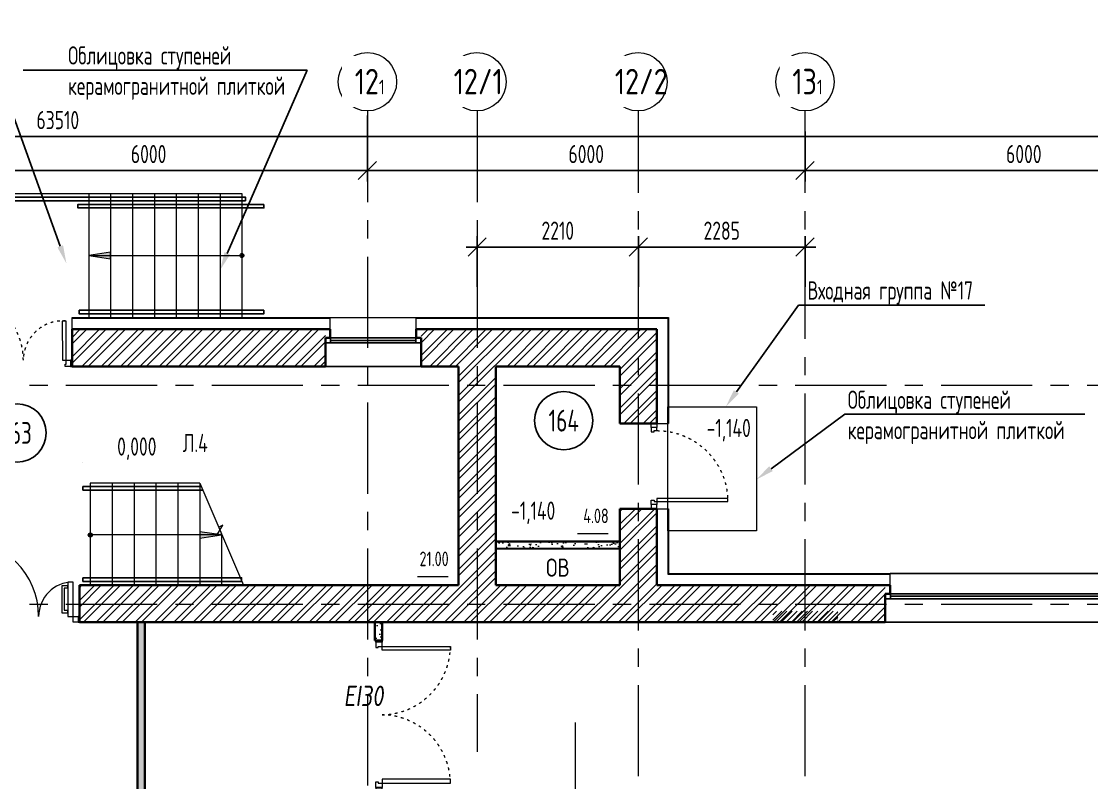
# Model space of a CAD drawing. Header units: millimetres. Extents: x -360149 to 682031, y -35655 to 209517.
# Drawn here: x -186978 to -172305, y 125152 to 135591 of the extents above; entities that cross this region are included whole.
import ezdxf
from ezdxf import colors
from ezdxf.entities.mleader import LeaderData, LeaderLine
from ezdxf.enums import TextEntityAlignment as Align
from ezdxf.math import Vec2, Vec3

# ---------------------------------------------------------------- set-up
doc = ezdxf.new("R2010")
doc.units = ezdxf.units.MM
doc.header["$MEASUREMENT"] = 0
doc.header["$PDMODE"] = 3
doc.header["$PDSIZE"] = -4
doc.linetypes.add('ACAD_ISO03W100', pattern=[30, 12, -18])
doc.linetypes.add('CENTER', pattern=[2, 1.25, -0.25, 0.25, -0.25])
doc.layers.get('0').update_dxf_attribs({"color": 250, "lineweight": 9})
doc.layers.get('Defpoints').update_dxf_attribs({"color": 6})
for name, color, linetype, lineweight in [('АР_Выноски АПР', 7, 'Continuous', 5), ('АР_Двери', 175, 'Continuous', 18), ('АР_Лестницы', 250, 'Continuous', 15), ('АР_Лестницы ограждение', 94, 'Continuous', 25), ('АР_Маркер экспликации', 239, 'Continuous', 13), ('АР_Навесной фасад', 147, 'Continuous', 5), ('АР_Номер помещения', 1, 'Continuous', 25), ('АР_Оси', 195, 'Continuous', 9), ('АР_Оси размеры', 164, 'Continuous', 9), ('АР_Отметки', 250, 'Continuous', 15), ('АР_Перегородки газоблок', 165, 'Continuous', 30), ('АР_Перегородки газоблок_Штрих', 165, 'Continuous', 5), ('АР_Помещения_площадь', 19, 'Continuous', 9), ('АР_Сущ Несущая стена', 216, 'Continuous', 30), ('АР_Штриховка кирпич', 250, 'Continuous', 9)]:
    doc.layers.add(name, color=color, linetype=linetype, lineweight=lineweight)
doc.layers.add('АР_новое окно', color=155, linetype='Continuous')
doc.layers.add('АР_Отверстия', color=251, linetype='Continuous')
doc.layers.add('АР_ПБ_Двери', color=7, linetype='Continuous', lineweight=15, true_color=0xdb0000)
doc.layers.add('ТХ_Задание КР', color=7, linetype='Continuous', true_color=0x9a5430)
doc.styles.add('ICOCPEUR', font='isocpeur.ttf')
doc.styles.add('ISOCPEUR', font='isocpeur.ttf', dxfattribs={"width": 0.7})
doc.styles.get("Standard").update_dxf_attribs({"font": 'isocpeur.ttf', "width": 0.7})
doc.styles.add('Архитект', font='isocpeur.ttf', dxfattribs={"width": 0.8, "oblique": 8})
doc.styles.add('ГОСТ 2.304', font='isocpeur.ttf', dxfattribs={"width": 0.7})
doc.dimstyles.new('СПДС', dxfattribs={"dimscale": 100, "dimtxt": 2.5, "dimasz": 2.5, "dimexe": 1.5, "dimexo": 0, "dimgap": 1, "dimtad": 1, "dimdec": 0, "dimrnd": 1, "dimtxsty": 'ГОСТ 2.304', "dimblk": 'OBLIQUE', "dimcen": 2.5, "dimdle": 1.5, "dimadec": 0, "dimazin": 2, "dimtfac": 0.75, "dimtdec": 0, "dimtmove": 1, "dimatfit": 3, "dimfxl": 1, "dimtolj": 1, "dimarcsym": 1})
pattern_1 = [(50, (0, 0), (215.17805, -18.82564), [22.5, -247.5]), (355, (0, 0), (-41.6254, 225.65764), [18, -198]), (100.45144, (17.93, -1.57), (173.55265, 206.832), [19.12206, -210.34263]), (46.1842, (0, 60), (320.1724, -49.65578), [33.75, -371.25]), (96.63564, (26.68, 55.86), (280.3986, 292.2356), [28.6831, -315.51413]), (351.18416, (0, 60), (280.3986, 292.2356), [27, -297]), (21, (30, 45), (179.07212, -120.78567), [22.5, -247.5]), (326, (30, 45), (72.9946, 217.54501), [18, -198]), (71.45144, (44.92, 34.93), (252.06671, 96.75935), [19.12206, -210.34263]), (37.5, (0, 0), (3.647957, 99.868156), [0, -195.6, 0, -201, 0, -198.75]), (7.5, (0, 0), (78.92086, 118.323514), [0, -114.6, 0, -191.1, 0, -75.75]), (327.5, (-66.9, 0), (160.14673, -6.766462), [0, -75, 0, -234, 0, -310.5]), (317.5, (-96.9, 0), (174.95585, 30.031495), [0, -97.5, 0, -155.4, 0, -220.5])]

# ---------------------------------------------------------------- blocks, each defined once
blk = doc.blocks.new('_Oblique')
at = {"color": 0, "linetype": 'ByBlock', "lineweight": -2}
blk.add_line((-0.5, -0.5), (0.5, 0.5), dxfattribs=at)
blk = doc.blocks.new('*D703')
at = {"layer": 'Defpoints', "color": 0, "ltscale": 100, "transparency": 16777216}
for p in [(-182234, 134039), (-188234, 133919), (-182234, 133547)]:
    blk.add_point(p, dxfattribs=at)
at = {"layer": 'АР_Оси размеры', "color": 0, "lineweight": -2, "ltscale": 100, "transparency": 16777216}
for p, q in [((-182234, 134039), (-182234, 133397)), ((-188234, 133919), (-188234, 133397)), ((-188384, 133547), (-182084, 133547))]:
    blk.add_line(p, q, dxfattribs=at)
at = {"layer": 'АР_Оси размеры', "color": 0, "lineweight": -2, "ltscale": 100, "transparency": 16777216, "xscale": 250, "yscale": 250, "zscale": 250, "rotation": 180}
blk.add_blockref('_Oblique', (-188234, 133547), dxfattribs=at)
at = {"layer": 'АР_Оси размеры', "color": 0, "lineweight": -2, "ltscale": 100, "transparency": 16777216, "xscale": 250, "yscale": 250, "zscale": 250}
blk.add_blockref('_Oblique', (-182234, 133547), dxfattribs=at)
at = {"layer": 'АР_Оси размеры', "color": 0, "ltscale": 100, "transparency": 16777216, "insert": (-185234, 133772), "char_height": 250, "attachment_point": 5, "style": 'ГОСТ 2.304'}
blk.add_mtext('\\A1;6000', dxfattribs=at)
blk = doc.blocks.new('*D704')
at = {"layer": 'Defpoints', "color": 0, "ltscale": 100, "transparency": 16777216}
for p in [(-182234, 134303), (-176234, 134082), (-176234, 133547)]:
    blk.add_point(p, dxfattribs=at)
at = {"layer": 'АР_Оси размеры', "color": 0, "lineweight": -2, "ltscale": 100, "transparency": 16777216}
for p, q in [((-182234, 134303), (-182234, 133397)), ((-176234, 134082), (-176234, 133397)), ((-182384, 133547), (-176084, 133547))]:
    blk.add_line(p, q, dxfattribs=at)
at = {"layer": 'АР_Оси размеры', "color": 0, "lineweight": -2, "ltscale": 100, "transparency": 16777216, "xscale": 250, "yscale": 250, "zscale": 250, "rotation": 180}
blk.add_blockref('_Oblique', (-182234, 133547), dxfattribs=at)
at = {"layer": 'АР_Оси размеры', "color": 0, "lineweight": -2, "ltscale": 100, "transparency": 16777216, "xscale": 250, "yscale": 250, "zscale": 250}
blk.add_blockref('_Oblique', (-176234, 133547), dxfattribs=at)
at = {"layer": 'АР_Оси размеры', "color": 0, "ltscale": 100, "transparency": 16777216, "insert": (-179234, 133772), "char_height": 250, "attachment_point": 5, "style": 'ГОСТ 2.304'}
blk.add_mtext('\\A1;6000', dxfattribs=at)
blk = doc.blocks.new('*D705')
at = {"layer": 'Defpoints', "color": 0, "ltscale": 100, "transparency": 16777216}
for p in [(-170234, 134119), (-176234, 134082), (-170234, 133547)]:
    blk.add_point(p, dxfattribs=at)
at = {"layer": 'АР_Оси размеры', "color": 0, "lineweight": -2, "ltscale": 100, "transparency": 16777216}
for p, q in [((-170234, 134119), (-170234, 133397)), ((-176234, 134082), (-176234, 133397)), ((-176384, 133547), (-170084, 133547))]:
    blk.add_line(p, q, dxfattribs=at)
at = {"layer": 'АР_Оси размеры', "color": 0, "lineweight": -2, "ltscale": 100, "transparency": 16777216, "xscale": 250, "yscale": 250, "zscale": 250, "rotation": 180}
blk.add_blockref('_Oblique', (-176234, 133547), dxfattribs=at)
at = {"layer": 'АР_Оси размеры', "color": 0, "lineweight": -2, "ltscale": 100, "transparency": 16777216, "xscale": 250, "yscale": 250, "zscale": 250}
blk.add_blockref('_Oblique', (-170234, 133547), dxfattribs=at)
at = {"layer": 'АР_Оси размеры', "color": 0, "ltscale": 100, "transparency": 16777216, "insert": (-173234, 133772), "char_height": 250, "attachment_point": 5, "style": 'ГОСТ 2.304'}
blk.add_mtext('\\A1;6000', dxfattribs=at)
blk = doc.blocks.new('*U880')
for points in [[(-55, -80), (-55, 0), (-115, 0), (-115, -40), (-100, -40), (-100, -80), (-55, -80)], [(0, 0), (0, -80), (-55, -80), (-55, 0), (0, 0)], [(-1170, 0), (-1170, -80), (-1115, -80), (-1115, 0), (-1170, 0)], [(-1115, -80), (-1115, 0), (-1055, 0), (-1055, -40), (-1070, -40), (-1070, -80), (-1115, -80)]]:
    blk.add_lwpolyline(points)
blk.add_lwpolyline([(-100, -80), (-100, -1050), (-140, -1050), (-140, -80)], close=True)
at = {"linetype": 'ACAD_ISO03W100', "ltscale": 3}
blk.add_arc((-100, -80), 970, 180, 270, dxfattribs=at)
blk = doc.blocks.new('*U153')
at = {"layer": 'АР_новое окно', "lineweight": 20}
for p, q in [((0, 3800), (-70, 3800)), ((0, 0), (-70, 0))]:
    blk.add_line(p, q, dxfattribs=at)
at = {"layer": 'АР_новое окно'}
for p, q in [((-70, 3800), (-70, 0)), ((-70, 0), (-70, 3800)), ((0, 3730), (-70, 3730)), ((-35, 3730), (-35, 70)), ((0, 3800), (0, 0)), ((0, 70), (-70, 70))]:
    blk.add_line(p, q, dxfattribs=at)
blk = doc.blocks.new('*U156')
at = {"layer": 'АР_новое окно', "lineweight": 20}
for p, q in [((0, 1310), (-70, 1310)), ((0, 0), (-70, 0))]:
    blk.add_line(p, q, dxfattribs=at)
at = {"layer": 'АР_новое окно'}
for p, q in [((-70, 1310), (-70, 0)), ((-70, 0), (-70, 1310)), ((0, 1240), (-70, 1240)), ((-35, 1240), (-35, 70)), ((0, 1310), (0, 0)), ((0, 70), (-70, 70))]:
    blk.add_line(p, q, dxfattribs=at)
blk = doc.blocks.new('*D426')
at = {"layer": 'Defpoints', "color": 0, "ltscale": 100, "transparency": 16777216}
for p in [(-218234, 134013), (-154724, 134013), (-154724, 134013)]:
    blk.add_point(p, dxfattribs=at)
at = {"layer": 'АР_Оси размеры', "color": 0, "lineweight": -2, "ltscale": 100, "transparency": 16777216}
for p, q in [((-218234, 134013), (-218234, 134163)), ((-154724, 134013), (-154724, 134163)), ((-218384, 134013), (-154574, 134013))]:
    blk.add_line(p, q, dxfattribs=at)
at = {"layer": 'АР_Оси размеры', "color": 0, "lineweight": -2, "ltscale": 100, "transparency": 16777216, "xscale": 250, "yscale": 250, "zscale": 250, "rotation": 180}
blk.add_blockref('_Oblique', (-218234, 134013), dxfattribs=at)
at = {"layer": 'АР_Оси размеры', "color": 0, "lineweight": -2, "ltscale": 100, "transparency": 16777216, "xscale": 250, "yscale": 250, "zscale": 250}
blk.add_blockref('_Oblique', (-154724, 134013), dxfattribs=at)
at = {"layer": 'АР_Оси размеры', "color": 0, "ltscale": 100, "transparency": 16777216, "insert": (-186479, 134238), "char_height": 250, "attachment_point": 5, "style": 'ГОСТ 2.304'}
blk.add_mtext('\\A1;63510', dxfattribs=at)
blk = doc.blocks.new('*U40')
at = {"layer": 'АР_Номер помещения', "color": 7}
blk.add_circle((53, -2157), 400, dxfattribs=at)
at = {"layer": 'АР_Помещения_площадь', "color": 7}
blk.add_line((5966, -4131), (5544, -4131), dxfattribs=at)
at = {"color": 7, "style": 'ISOCPEUR', "width": 0.7, "flags": 1}
blk.add_attdef('КАТЕГОРИЯ', (-499, -2092), '', height=250, dxfattribs=at)
at = {"layer": 'АР_Номер помещения', "color": 7, "style": 'ISOCPEUR', "width": 0.7}
blk.add_attdef('НОМЕР_ПОМЕЩЕНИЯ', text='', height=300, dxfattribs=at).set_placement((53, -2157), align=Align.MIDDLE_CENTER)
at = {"layer": 'АР_Помещения_площадь', "color": 7, "lineweight": 30, "width": 0.7, "flags": 104}
blk.add_attdef('ИМЯ_ПОМЕЩЕНИЯ', text='', height=100, dxfattribs=at).set_placement((158, 1217), align=Align.MIDDLE_CENTER)
at = {"layer": 'АР_Помещения_площадь', "color": 7, "style": 'ISOCPEUR', "width": 0.7}
blk.add_attdef('ПЛОЩАДЬ_ПОМЕЩЕНИЯ', text='', height=200, dxfattribs=at).set_placement((5971, -3885), align=Align.MIDDLE_RIGHT)
blk = doc.blocks.new('*U41')
at = {"layer": 'АР_Номер помещения', "color": 7}
blk.add_circle((-240, -1769), 400, dxfattribs=at)
at = {"layer": 'АР_Помещения_площадь', "color": 7}
blk.add_line((371, -3321), (-51, -3321), dxfattribs=at)
at = {"color": 7, "style": 'ISOCPEUR', "width": 0.7, "flags": 1}
blk.add_attdef('КАТЕГОРИЯ', (-499, -2092), '', height=250, dxfattribs=at)
at = {"layer": 'АР_Номер помещения', "color": 7, "style": 'ISOCPEUR', "width": 0.7}
blk.add_attdef('НОМЕР_ПОМЕЩЕНИЯ', text='', height=300, dxfattribs=at).set_placement((-240, -1769), align=Align.MIDDLE_CENTER)
at = {"layer": 'АР_Помещения_площадь', "color": 7, "lineweight": 30, "width": 0.7, "flags": 104}
blk.add_attdef('ИМЯ_ПОМЕЩЕНИЯ', text='', height=100, dxfattribs=at).set_placement((158, 1217), align=Align.MIDDLE_CENTER)
at = {"layer": 'АР_Помещения_площадь', "color": 7, "style": 'ISOCPEUR', "width": 0.7}
blk.add_attdef('ПЛОЩАДЬ_ПОМЕЩЕНИЯ', text='', height=200, dxfattribs=at).set_placement((376, -3075), align=Align.MIDDLE_RIGHT)
blk = doc.blocks.new('двупольн.дв.2000')
at = {"layer": 'АР_Двери'}
for points in [[(0, 2017), (85, 2017), (85, 1996), (0, 1996), (0, 2017)], [(85, 1996), (0, 1996), (0, 1921), (32, 1921), (32, 1937), (85, 1937), (85, 1996)], [(85, 4), (0, 4), (0, 79), (32, 79), (32, 63), (85, 63), (85, 4)], [(0, -17), (85, -17), (85, 4), (0, 4), (0, -17)]]:
    blk.add_lwpolyline(points, dxfattribs=at)
for points in [[(85, 1937), (1022, 1937), (1022, 1884), (85, 1884)], [(85, 63), (1022, 63), (1022, 116), (85, 116)]]:
    blk.add_lwpolyline(points, close=True, dxfattribs=at)
at = {"layer": 'АР_Двери', "linetype": 'ACAD_ISO03W100', "ltscale": 3}
for centre, start, end in [((73, 1950), 270.7367, 359.2633), ((73, 50), 0.7367, 89.2633)]:
    blk.add_arc(centre, 950, start, end, dxfattribs=at)
blk = doc.blocks.new('_DotSmall')
at = {"color": 0, "linetype": 'ByBlock', "const_width": 0.5}
blk.add_lwpolyline([(-0.0625, 0, 1), (0.0625, 0, 1)], format="xyb", close=True, dxfattribs=at)
blk = doc.blocks.new('*D853')
at = {"layer": 'Defpoints', "color": 0, "ltscale": 100, "transparency": 16777216}
for p in [(-178519, 132496), (-180729, 131951), (-178519, 131951)]:
    blk.add_point(p, dxfattribs=at)
at = {"layer": 'АР_Оси размеры', "color": 0, "lineweight": -2, "ltscale": 100, "transparency": 16777216}
for p, q in [((-180729, 131951), (-180729, 132646)), ((-178519, 131951), (-178519, 132646)), ((-180879, 132496), (-178369, 132496))]:
    blk.add_line(p, q, dxfattribs=at)
at = {"layer": 'АР_Оси размеры', "color": 0, "lineweight": -2, "ltscale": 100, "transparency": 16777216, "xscale": 250, "yscale": 250, "zscale": 250, "rotation": 180}
blk.add_blockref('_Oblique', (-180729, 132496), dxfattribs=at)
at = {"layer": 'АР_Оси размеры', "color": 0, "lineweight": -2, "ltscale": 100, "transparency": 16777216, "xscale": 250, "yscale": 250, "zscale": 250}
blk.add_blockref('_Oblique', (-178519, 132496), dxfattribs=at)
at = {"layer": 'АР_Оси размеры', "color": 0, "ltscale": 100, "transparency": 16777216, "insert": (-179624, 132721), "char_height": 250, "attachment_point": 5, "style": 'ГОСТ 2.304'}
blk.add_mtext('\\A1;2210', dxfattribs=at)
blk = doc.blocks.new('*D854')
at = {"layer": 'Defpoints', "color": 0, "ltscale": 100, "transparency": 16777216}
for p in [(-176234, 132496), (-178519, 131951), (-176234, 131951)]:
    blk.add_point(p, dxfattribs=at)
at = {"layer": 'АР_Оси размеры', "color": 0, "lineweight": -2, "ltscale": 100, "transparency": 16777216}
for p, q in [((-178519, 131951), (-178519, 132646)), ((-176234, 131951), (-176234, 132646)), ((-178669, 132496), (-176084, 132496))]:
    blk.add_line(p, q, dxfattribs=at)
at = {"layer": 'АР_Оси размеры', "color": 0, "lineweight": -2, "ltscale": 100, "transparency": 16777216, "xscale": 250, "yscale": 250, "zscale": 250, "rotation": 180}
blk.add_blockref('_Oblique', (-178519, 132496), dxfattribs=at)
at = {"layer": 'АР_Оси размеры', "color": 0, "lineweight": -2, "ltscale": 100, "transparency": 16777216, "xscale": 250, "yscale": 250, "zscale": 250}
blk.add_blockref('_Oblique', (-176234, 132496), dxfattribs=at)
at = {"layer": 'АР_Оси размеры', "color": 0, "ltscale": 100, "transparency": 16777216, "insert": (-177376, 132721), "char_height": 250, "attachment_point": 5, "style": 'ГОСТ 2.304'}
blk.add_mtext('\\A1;2285', dxfattribs=at)
blk = doc.blocks.new('Дверь 1700')
for points in [[(80, 85), (80, 985), (133, 985), (133, 85)], [(1565, 620), (1567, 85), (1620, 85), (1620, 620)]]:
    blk.add_lwpolyline(points, close=True)
at = {"ltscale": 100}
blk.add_lwpolyline([(1620, 85), (1620, 620)], dxfattribs=at)
for points in [[(0, 0), (0, 85), (21, 85), (21, 0), (0, 0)], [(21, 85), (21, 0), (96, 0), (96, 32), (80, 32), (80, 85), (21, 85)], [(1679, 85), (1679, 0), (1604, 0), (1604, 32), (1620, 32), (1620, 85), (1679, 85)], [(1700, 0), (1700, 85), (1679, 85), (1679, 0), (1700, 0)]]:
    blk.add_lwpolyline(points)
at = {"linetype": 'ACAD_ISO03W100', "ltscale": 3}
for centre, radius, start, end in [((130, 84), 902, 0.0681, 93.207), ((1571, 84), 539, 84.7636, 179.866)]:
    blk.add_arc(centre, radius, start, end, dxfattribs=at)
blk = doc.blocks.new('1700-2')
for points in [[(-471, 1443), (0, 1443), (0, 1513), (-471, 1513)], [(0, -13), (-1055, -13), (-1055, 57), (0, 57)]]:
    blk.add_lwpolyline(points, close=True)
for points in [[(80, 1600), (0, 1600), (0, 1583), (80, 1583), (80, 1600)], [(0, 1583), (80, 1583), (80, 1513), (50, 1513), (50, 1513), (0, 1513), (0, 1583)], [(-386, 1443), (-421, 1443), (-421, 1358), (-50, 1358), (-50, 1443), (-85, 1443)], [(-386, 1443), (-386, 1393), (-85, 1393), (-85, 1443)], [(-970, 57), (-1005, 57), (-1005, 142), (-50, 142), (-50, 57), (-85, 57)], [(-970, 57), (-970, 107), (-85, 107), (-85, 57)], [(0, -83), (80, -83), (80, -13), (50, -13), (50, -13), (0, -13), (0, -83)], [(80, -100), (0, -100), (0, -83), (80, -83), (80, -100)]]:
    blk.add_lwpolyline(points)
for centre, radius, start, end in [((0, 1513), 471, 180, 270), ((0, -13), 1055, 90, 180)]:
    blk.add_arc(centre, radius, start, end)
blk = doc.blocks.new('*U20')
h = blk.add_hatch(color=256)
h.dxf.hatch_style = 1
edge = h.paths.add_edge_path()
edge.add_arc((0, 0), 27.6, 359.64, 719.64)
h = blk.add_hatch(color=256)
h.dxf.hatch_style = 1
h.paths.add_polyline_path([(1800, -44), (1800, 44), (2100, 0)])
blk.add_line((2100, 0), (0, 0))
blk.add_lwpolyline([(1800, 44), (1800, -44), (2100, 0), (1800, 44)])
blk.add_circle((0, 0), 27.6)
blk = doc.blocks.new('*U934')
h = blk.add_hatch(color=256)
h.dxf.hatch_style = 1
h.paths.add_polyline_path([(-1500, 44), (-1500, -44), (-1800, 0)])
h = blk.add_hatch(color=256)
h.dxf.hatch_style = 1
edge = h.paths.add_edge_path()
edge.add_arc((0, 0), 27.6, 539.64, 899.64)
blk.add_line((-1800, 0), (0, 0))
blk.add_lwpolyline([(-1500, -44), (-1500, 44), (-1800, 0), (-1500, -44)])
blk.add_circle((0, 0), 27.6)

msp = doc.modelspace()

# ---------------------------------------------------------------- hatches: boundary and pattern name
at = {"layer": 'АР_Перегородки газоблок_Штрих', "ltscale": 100}
h = msp.add_hatch(dxfattribs=at)
h.set_pattern_fill('AR-CONC', color=256, scale=30)
h.set_pattern_definition(pattern_1)
h.paths.add_polyline_path([(-178773.92, 128459.45), (-180473.92, 128460.16), (-180473.92, 128360.16), (-178773.92, 128359.45)])
h = msp.add_hatch(dxfattribs=at)
h.set_pattern_fill('AR-CONC', color=256, scale=30)
h.set_pattern_definition(pattern_1)
h.paths.add_polyline_path([(-185284.44, 124600.68), (-185384.44, 124600.68), (-185384.44, 118400.68), (-185060.17, 118400.68), (-185060.17, 118500.68), (-185284.44, 118500.68), (-185284.44, 119947.17), (-183895.02, 119947.17), (-183375.02, 119947.17), (-182233.92, 119947.17), (-182233.92, 120047.17), (-185284.44, 120047.17)])
h.paths.add_polyline_path([(-185284.44, 127350.68), (-185384.44, 127350.68), (-185384.44, 124600.68), (-185264.44, 124600.68)])
h.paths.add_polyline_path([(-182033.92, 124400.68), (-182133.92, 124400.68), (-182133.92, 123035.6), (-182154.04, 121795.6), (-182153.97, 120047.17), (-182233.92, 120047.17), (-182233.92, 119947.17), (-182133.92, 119947.17), (-182133.92, 119327.17), (-182133.92, 118800.68), (-182033.92, 118800.68)])
h = msp.add_hatch(dxfattribs=at)
h.set_pattern_fill('AR-CONC', color=256, scale=30)
h.set_pattern_definition(pattern_1)
h.paths.add_polyline_path([(-182033.92, 127350.68), (-182133.8, 127350.63), (-182134.03, 127098.82), (-182034.14, 127098.88)])
at = {"layer": 'АР_Штриховка кирпич', "ltscale": 100}
h = msp.add_hatch(dxfattribs=at)
h.set_pattern_fill('ANSI32', color=256, scale=500)
h.set_pattern_definition([(45, (-1184543.57, 167936.86), (-132.58252, 132.58252), []), (45, (-1184455.18, 167936.86), (-132.58252, 132.58252), [])])
h.paths.add_polyline_path([(-182808.92, 131370.68), (-186283.92, 131370.68), (-186283.92, 130860.68), (-182808.92, 130860.68)])
h = msp.add_hatch(dxfattribs=at)
h.set_pattern_fill('ANSI32', color=256, scale=500)
h.set_pattern_definition([(45, (-1171616.54, 164426.86), (-132.58252, 132.58252), []), (45, (-1171528.15, 164426.86), (-132.58252, 132.58252), [])])
h.paths.add_polyline_path([(-178877, 128908.58), (-178914.02, 128908.58)], flags=17)
h.paths.add_polyline_path([(-178263.92, 128908.58), (-178773.92, 128908.58), (-178773.92, 127860.68), (-180473.92, 127860.68), (-180473.92, 130860.68), (-178773.92, 130860.68), (-178773.92, 130075.17), (-178263.92, 130075.98), (-178263.92, 131370.68), (-181498.92, 131370.68), (-181498.92, 130860.68), (-180983.92, 130860.68), (-180983.92, 127860.68), (-186183.92, 127860.68), (-186183.92, 127350.68), (-180753.32, 127350.68), (-175133.92, 127350.68), (-175133.92, 127860.68), (-178263.92, 127860.68)])
at = {"layer": 'ТХ_Задание КР', "ltscale": 100, "transparency": 33554636}
h = msp.add_hatch(dxfattribs=at)
h.set_pattern_fill('ANSI31', color=20, scale=400)
h.set_pattern_definition([(45, (0, -1.25), (-35.355339, 35.355339), [])])
h.paths.add_polyline_path([(-176673.91, 127350.68), (-176673.91, 127500.73), (-175783.91, 127500.73), (-175783.91, 127350.68)])

# ---------------------------------------------------------------- linework, layer by layer
at = {"ltscale": 100}
msp.add_lwpolyline([(-178113.92, 130306.24), (-176901.49, 130306.24), (-176901.49, 128606.59), (-178113.92, 128606.59)], close=True, dxfattribs=at)
at = {"lineweight": 13, "ltscale": 500}
msp.add_lwpolyline([(-184233.92, 128560.68), (-184305.49, 128534.13), (-184216.21, 128681.04), (-184278.89, 128649.19)], dxfattribs=at)
at = {"layer": 'АР_Лестницы', "ltscale": 100}
for p, q in [((-186055.18, 133230.68), (-186055.18, 131530.68)), ((-185755.18, 133230.68), (-185755.18, 131530.68)), ((-185455.18, 133230.68), (-185455.18, 131530.68)), ((-185155.18, 133230.68), (-185155.18, 131530.68)), ((-184855.18, 133230.68), (-184855.18, 131530.68)), ((-184555.18, 133230.68), (-184555.18, 131530.68)), ((-184255.18, 133230.68), (-184255.18, 131530.68)), ((-183955.18, 133130.68), (-183955.18, 131530.68)), ((-183955.18, 133010.68), (-183955.18, 131530.68))]:
    msp.add_line(p, q, dxfattribs=at)
at = {"layer": 'АР_Лестницы', "color": 18, "ltscale": 100, "true_color": 0x000000}
for p, q in [((-185733.92, 129260.68), (-185733.92, 127860.68)), ((-185433.92, 129260.68), (-185433.92, 127860.68)), ((-185133.92, 129260.68), (-185133.92, 127860.68)), ((-184833.92, 129260.68), (-184833.92, 127860.68)), ((-184533.92, 129260.68), (-184533.92, 127860.68)), ((-184533.92, 129260.68), (-183933.92, 127860.68)), ((-184233.92, 128550.24), (-184233.92, 127860.68))]:
    msp.add_line(p, q, dxfattribs=at)
at = {"layer": 'АР_Лестницы', "ltscale": 100}
for points in [[(-188493.92, 131530.68), (-188493.92, 133230.68), (-183955.18, 133230.68), (-183955.18, 133010.68)], [(-186085.18, 131530.68), (-183985.18, 131530.68)], [(-186085.18, 131530.68), (-183985.18, 131530.68)], [(-184533.92, 129260.68), (-186033.92, 129260.68), (-186033.92, 127860.68), (-183633.92, 127860.68)]]:
    msp.add_lwpolyline(points, dxfattribs=at)
at = {"layer": 'АР_Лестницы ограждение', "color": 18, "ltscale": 100, "true_color": 0x000000}
for points in [[(-188444.54, 133181.52), (-183906.7, 133181.52), (-183906.7, 133131.52), (-188394.54, 133131.52)], [(-183653.07, 133082.43), (-183653.24, 133032.43), (-186203.26, 133032.43), (-186203.26, 133082.43), (-183653.07, 133082.43)], [(-183654.37, 131630.68), (-183654.54, 131580.68), (-186184.56, 131580.68), (-186184.56, 131630.68), (-183654.46, 131630.68)], [(-186133.92, 129161.08), (-186133.92, 129161.08), (-186133.95, 129211.03)], [(-184515.44, 129210.68), (-186133.95, 129211.03)], [(-186133.92, 129161.08), (-184494.32, 129161.08)]]:
    msp.add_lwpolyline(points, dxfattribs=at)
for points in [[(-186134.4, 129535.68), (-186134.4, 129535.68)], [(-186133.92, 127960.29), (-183959.31, 127960.29), (-183959.31, 127910.68), (-186133.92, 127910.68)]]:
    msp.add_lwpolyline(points, close=True, dxfattribs=at)
at = {"layer": 'АР_Навесной фасад', "ltscale": 100}
for p, q in [((-178113.92, 131520.68), (-178113.92, 130075.58)), ((-178103.92, 131530.68), (-178103.92, 130075.58)), ((-178113.92, 128908.58), (-178113.92, 128010.68)), ((-178103.92, 128908.58), (-178103.92, 128020.68)), ((-178113.92, 128010.68), (-175068.92, 128010.68)), ((-178103.92, 128020.68), (-175068.92, 128020.68))]:
    msp.add_line(p, q, dxfattribs=at)
at = {"layer": 'АР_Навесной фасад', "color": 18, "ltscale": 100, "true_color": 0x000000}
for points in [[(-186283.92, 131530.68), (-178103.92, 131530.68)], [(-186283.92, 131370.68), (-186283.92, 131530.68)], [(-186283.92, 131520.68), (-182743.92, 131520.68)], [(-182743.92, 131370.68), (-182743.92, 131530.68)], [(-181563.92, 131370.68), (-181563.92, 131530.68)], [(-181563.92, 131520.68), (-178113.92, 131520.68)], [(-178263.92, 130075.58), (-178103.92, 130075.58)], [(-178263.92, 128908.58), (-178103.92, 128908.58)], [(-175068.92, 127860.68), (-175068.92, 128020.68)]]:
    msp.add_lwpolyline(points, dxfattribs=at)
at = {"layer": 'АР_новое окно'}
for p, q in [((-182808.92, 130860.68), (-181498.92, 130860.68)), ((-175133.92, 127350.68), (-171333.92, 127350.68))]:
    msp.add_line(p, q, dxfattribs=at)
msp.add_lwpolyline([(-175068.92, 128020.68), (-171398.92, 128020.68)], dxfattribs=at)
at = {"layer": 'АР_Оси', "linetype": 'CENTER', "ltscale": 1000}
for p, q in [((-182233.92, 134363.15), (-182233.92, 78630.8)), ((-180728.92, 134363.15), (-180728.92, 125575.56)), ((-178518.92, 125238.75), (-178518.92, 134363.18)), ((-224367.61, 130600.68), (-141189.21, 130600.68)), ((-224367.61, 127600.68), (-141189.21, 127600.68)), ((-179384.44, 125974.47), (-179384.44, 70242.12))]:
    msp.add_line(p, q, dxfattribs=at)
at = {"layer": 'АР_Оси', "ltscale": 0.5}
for centre in [(-182233.92, 134763.15), (-180733.92, 134763.15), (-178523.92, 134763.15), (-176233.92, 134763.15)]:
    msp.add_circle(centre, 400, dxfattribs=at)
at = {"layer": 'АР_Перегородки газоблок', "ltscale": 100}
for points in [[(-180473.92, 128460.16), (-178773.92, 128459.45)], [(-178773.92, 128359.45), (-180473.92, 128360.16)], [(-185384.44, 118400.68), (-185384.44, 127350.68)], [(-185284.44, 127350.68), (-185284.44, 120047.17)], [(-182133.92, 127098.76), (-182133.92, 127350.68)], [(-182033.92, 127098.88), (-182033.92, 127350.68)], [(-182033.92, 127098.88), (-182133.92, 127098.76)]]:
    msp.add_lwpolyline(points, dxfattribs=at)
at = {"layer": 'АР_Сущ Несущая стена', "ltscale": 100}
for p, q in [((-186283.92, 131370.68), (-182743.92, 131370.68)), ((-186283.92, 131370.68), (-186283.92, 130860.68)), ((-182743.92, 131251.77), (-182743.92, 131370.68)), ((-181563.92, 131370.68), (-178263.92, 131370.68)), ((-181563.92, 131251.77), (-181563.92, 131370.68)), ((-178263.92, 131370.68), (-178263.92, 130075.58)), ((-182808.92, 131251.77), (-182808.92, 130860.68)), ((-182808.92, 131251.77), (-182743.92, 131251.77)), ((-181563.92, 131251.77), (-181498.92, 131251.77)), ((-181498.92, 131251.77), (-181498.92, 130860.68)), ((-186283.92, 130860.68), (-182808.92, 130860.68)), ((-181498.92, 130860.68), (-180983.92, 130860.68)), ((-180983.92, 130860.68), (-180983.92, 127860.68)), ((-180473.92, 130860.68), (-178773.92, 130860.68)), ((-180473.92, 130860.68), (-180473.92, 127860.68)), ((-178773.92, 130860.68), (-178773.92, 130075.58)), ((-178773.92, 130075.58), (-178263.92, 130075.58)), ((-178773.92, 128908.58), (-178263.92, 128908.58)), ((-178773.92, 128908.58), (-178773.92, 127860.68)), ((-178263.92, 128908.58), (-178263.92, 127860.68)), ((-186183.92, 127860.68), (-180983.92, 127860.68)), ((-186183.92, 127860.68), (-186183.92, 127350.68)), ((-180473.92, 127860.68), (-178773.92, 127860.68)), ((-178263.92, 127860.68), (-175068.92, 127860.68)), ((-175068.92, 127741.77), (-175068.92, 127860.68)), ((-175133.92, 127741.77), (-175133.92, 127350.68)), ((-175133.92, 127741.77), (-175068.92, 127741.77)), ((-186183.92, 127350.68), (-175133.92, 127350.68))]:
    msp.add_line(p, q, dxfattribs=at)
at = {"layer": 'АР_Сущ Несущая стена', "lineweight": 15, "ltscale": 100}
msp.add_line((-175068.92, 127741.77), (-171333.92, 127741.77), dxfattribs=at)
at = {"layer": 'ТХ_Задание КР', "color": 20, "ltscale": 100, "const_width": 2}
msp.add_lwpolyline([(-176673.91, 127350.68), (-176673.91, 127500.73), (-175783.91, 127500.73), (-175783.91, 127350.68)], close=True, dxfattribs=at)

# ---------------------------------------------------------------- block references
at = {"layer": 'АР_Двери'}
msp.add_blockref('Дверь 1700', (-187983.92, 130860.68), dxfattribs=at)
at = {"layer": 'АР_Двери', "xscale": -1, "rotation": 90}
msp.add_blockref('*U880', (-178343.92, 128908.58), dxfattribs=at)
at = {"layer": 'АР_Двери', "lineweight": 30, "ltscale": 100, "rotation": 270}
msp.add_blockref('1700-2', (-187783.92, 127430.68), dxfattribs=at)
at = {"layer": 'АР_Двери', "lineweight": 30, "ltscale": 100}
msp.add_blockref('двупольн.дв.2000', (-182118.92, 125081.88), dxfattribs=at)
at = {"layer": 'АР_Лестницы', "ltscale": 100, "rotation": 180}
for name, p in [('*U20', (-183955.18, 132380.68)), ('*U934', (-186033.92, 128548.18))]:
    msp.add_blockref(name, p, dxfattribs=at)
at = {"layer": 'АР_Маркер экспликации'}
ref = msp.add_blockref('*U41', (-179302.56, 131885.34), dxfattribs=at)
ref.add_attrib('НОМЕР_ПОМЕЩЕНИЯ', '164', dxfattribs={"layer": 'АР_Номер помещения', "color": 7, "height": 300, "style": 'ISOCPEUR', "width": 0.7}).set_placement((-179542.92, 130116.32), align=Align.MIDDLE_CENTER)
ref.add_attrib('ПЛОЩАДЬ_ПОМЕЩЕНИЯ', '4.08', dxfattribs={"layer": 'АР_Помещения_площадь', "color": 7, "height": 200, "style": 'ISOCPEUR', "width": 0.7}).set_placement((-178926.42, 128810.53), align=Align.MIDDLE_RIGHT)
ref = msp.add_blockref('*U40', (-187091.19, 132104.72), dxfattribs=at)
ref.add_attrib('НОМЕР_ПОМЕЩЕНИЯ', '163', dxfattribs={"layer": 'АР_Номер помещения', "color": 7, "height": 300, "style": 'ISOCPEUR', "width": 0.7}).set_placement((-187037.96, 129947.23), align=Align.MIDDLE_CENTER)
ref.add_attrib('ПЛОЩАДЬ_ПОМЕЩЕНИЯ', '21.00', dxfattribs={"layer": 'АР_Помещения_площадь', "color": 7, "height": 200, "style": 'ISOCPEUR', "width": 0.7}).set_placement((-181120.33, 128219.98), align=Align.MIDDLE_RIGHT)
at = {"layer": 'АР_новое окно', "xscale": -1, "rotation": 90}
for name, p in [('*U156', (-181498.92, 131181.77)), ('*U153', (-171333.92, 127671.77))]:
    msp.add_blockref(name, p, dxfattribs=at)

# ---------------------------------------------------------------- texts
at = {"layer": 'АР_Отверстия', "ltscale": 100, "insert": (-179623.69, 128099.72), "char_height": 250, "attachment_point": 5, "line_spacing_factor": 0.7, "style": 'ICOCPEUR'}
msp.add_mtext('\\A1;{\\W0.8;ОВ}', dxfattribs=at)
at = {"layer": 'АР_ПБ_Двери', "lineweight": 35, "style": 'Архитект', "oblique": 8, "width": 0.8}
msp.add_text('EI30', height=280, dxfattribs=at).set_placement((-182559.46, 126201.04))

# ---------------------------------------------------------------- dimensions: what is measured, and where the dimension line sits
at = {"layer": 'АР_Оси размеры', "ltscale": 100}
for base, p1, p2, picture, middle in [((-176233.92, 133546.65), (-182233.92, 134302.52), (-176233.92, 134082.31), '*D704', (-179233.92, 133771.65)), ((-170233.92, 133546.65), (-176233.92, 134082.31), (-170233.92, 134119.31), '*D705', (-173233.92, 133771.65)), ((-182233.92, 133546.65), (-188233.92, 133919.5), (-182233.92, 134038.98), '*D703', (-185233.92, 133771.65)), ((-178518.92, 132495.71), (-180728.92, 131950.65), (-178518.92, 131950.65), '*D853', (-179623.92, 132720.71)), ((-176233.92, 132495.71), (-178518.92, 131950.65), (-176233.92, 131950.65), '*D854', (-177376.42, 132720.71))]:
    dim = msp.add_linear_dim(base=base, p1=p1, p2=p2, dimstyle='СПДС', dxfattribs=at)
    dim.commit()
    dim.dimension.update_dxf_attribs({"geometry": picture, "text_midpoint": middle})

# ---------------------------------------------------------------- leaders
at = {"layer": 'АР_Выноски АПР'}
ml = msp.add_multileader_mtext('Standard', dxfattribs=at)
ml.set_content('Входная группа №7', color=256, style='ISOCPEUR')
ml.set_leader_properties()
ml.build(insert=Vec2(0, 0))
ml.multileader.update_dxf_attribs({"text_left_attachment_type": 6, "text_right_attachment_type": 6, "dogleg_length": 100, "arrow_head_size": 250})
ctx = ml.context
ctx.base_point, ctx.char_height, ctx.arrow_head_size, ctx.landing_gap_size, ctx.plane_origin = Vec3(-189741.57, 135265.56), 250, 250, 25, Vec3(-177344.61, 142741.94)
ctx.left_attachment, ctx.right_attachment = 6, 6
notes = []
notes.append((ctx, [(1, (1, 1, 0), (-187439.07, 135265.56), (-1, 0), 100, [(2, [(-186361.18, 132271.6)], 0, [])])]))
ctx.mtext.insert, ctx.mtext.width, ctx.mtext.defined_height, ctx.mtext.flow_direction = Vec3(-189716.57, 135590.56), 4200.7654, 12.17, 5
ml = msp.add_multileader_mtext('Standard', dxfattribs=at)
ml.set_content('Облицовка ступеней керамогранитной плиткой ', color=256, style='ISOCPEUR')
ml.set_leader_properties()
ml.build(insert=Vec2(0, 0))
ml.multileader.update_dxf_attribs({"text_left_attachment_type": 6, "text_right_attachment_type": 6, "dogleg_length": 100, "arrow_head_size": 250})
ctx = ml.context
ctx.base_point, ctx.char_height, ctx.arrow_head_size, ctx.landing_gap_size, ctx.plane_origin = Vec3(-186362.23, 134924.81), 250, 250, 25, Vec3(-184018.01, 134657.31)
ctx.left_attachment, ctx.right_attachment = 6, 6
notes.append((ctx, [(1, (1, 1, 0), (-183060.51, 134924.81), (-1, 0), 364.22, [(0, [(-184255.18, 132179.45)], 0, [])])]))
ctx.mtext.insert, ctx.mtext.width, ctx.mtext.flow_direction = Vec3(-186337.23, 135249.81), 3468.4746, 5
ml = msp.add_multileader_mtext('Standard', dxfattribs=at)
ml.set_content('Входная группа №17', color=256, style='ISOCPEUR')
ml.set_leader_properties()
ml.build(insert=Vec2(0, 0))
ml.multileader.update_dxf_attribs({"text_left_attachment_type": 6, "text_right_attachment_type": 6, "dogleg_length": 100, "arrow_head_size": 250})
ctx = ml.context
ctx.base_point, ctx.char_height, ctx.arrow_head_size, ctx.landing_gap_size, ctx.plane_origin = Vec3(-176224.77, 131701.31), 250, 250, 25, Vec3(-170553.66, 141512.71)
ctx.left_attachment, ctx.right_attachment = 6, 6
notes.append((ctx, [(0, (1, 1, 0), (-176324.77, 131701.31), (1, 0), 100, [(2, [(-177321.13, 130306.24)], 0, [])])]))
ctx.mtext.insert, ctx.mtext.width, ctx.mtext.defined_height, ctx.mtext.flow_direction = Vec3(-176199.77, 132026.31), 3796.6734, 12.17, 5
ml = msp.add_multileader_mtext('Standard', dxfattribs=at)
ml.set_content('Облицовка ступеней \\Pкерамогранитной плиткой ', color=256, style='ISOCPEUR')
ml.set_leader_properties()
ml.build(insert=Vec2(0, 0))
ml.multileader.update_dxf_attribs({"text_left_attachment_type": 6, "text_right_attachment_type": 6, "dogleg_length": 100, "arrow_head_size": 250})
ctx = ml.context
ctx.base_point, ctx.char_height, ctx.arrow_head_size, ctx.landing_gap_size, ctx.plane_origin = Vec3(-175673.49, 130202.54), 250, 250, 25, Vec3(-176636.75, 131753.87)
ctx.left_attachment, ctx.right_attachment = 6, 6
notes.append((ctx, [(0, (1, 1, 0), (-175690.06, 130202.54), (1, 0), 16.57, [(0, [(-176901.49, 129308.59)], 0, [])])]))
ctx.mtext.insert, ctx.mtext.width, ctx.mtext.flow_direction = Vec3(-175648.49, 130527.54), 8840.5533, 5
at = {"layer": 'АР_Отметки'}
ml = msp.add_multileader_mtext('Standard', dxfattribs=at)
ml.set_content('%%P0,000', color=256, style='ISOCPEUR')
ml.set_leader_properties(color=256, linetype='Continuous', lineweight=-1)
ml.set_arrow_properties(name='DOTSMALL')
ml.build(insert=Vec2(0, 0))
ml.multileader.update_dxf_attribs({"has_text_frame": 1, "text_left_attachment_type": 4, "text_right_attachment_type": 4, "dogleg_length": 100, "arrow_head_size": 180})
ctx = ml.context
ctx.base_point, ctx.char_height, ctx.arrow_head_size, ctx.landing_gap_size, ctx.plane_origin = Vec3(-188172.51, 132152.93), 250, 180, 50, Vec3(-190605.43, 130585.92)
ctx.left_attachment, ctx.right_attachment = 4, 4
notes.append((ctx, [(0, (0, 0, 0), (0, 0), (1, 0), 1, [])]))
ctx.mtext.insert, ctx.mtext.width, ctx.mtext.line_spacing_style, ctx.mtext.flow_direction = Vec3(-188122.51, 132486.27), 852.697, 2, 5
ml = msp.add_multileader_mtext('Standard', dxfattribs=at)
ml.set_content('-1,140', color=256, style='ISOCPEUR')
ml.set_leader_properties(color=256, linetype='Continuous', lineweight=-1)
ml.set_arrow_properties(name='DOTSMALL')
ml.build(insert=Vec2(0, 0))
ml.multileader.update_dxf_attribs({"has_text_frame": 1, "text_left_attachment_type": 4, "text_right_attachment_type": 4, "dogleg_length": 100, "arrow_head_size": 180})
ctx = ml.context
ctx.base_point, ctx.char_height, ctx.arrow_head_size, ctx.landing_gap_size, ctx.plane_origin = Vec3(-177632.95, 129806.93), 250, 180, 50, Vec3(-177725.51, 129707.92)
ctx.left_attachment, ctx.right_attachment = 4, 4
notes.append((ctx, [(0, (0, 0, 0), (0, 0), (1, 0), 1, [])]))
ctx.mtext.insert, ctx.mtext.width, ctx.mtext.line_spacing_style, ctx.mtext.flow_direction = Vec3(-177582.95, 130140.26), 852.697, 2, 5
ml = msp.add_multileader_mtext('Standard', dxfattribs=at)
ml.set_content('0,000', color=256, style='ISOCPEUR')
ml.set_leader_properties(color=256, linetype='Continuous', lineweight=-1)
ml.set_arrow_properties(name='DOTSMALL')
ml.build(insert=Vec2(0, 0))
ml.multileader.update_dxf_attribs({"has_text_frame": 1, "text_left_attachment_type": 4, "text_right_attachment_type": 4, "dogleg_length": 100, "arrow_head_size": 180})
ctx = ml.context
ctx.base_point, ctx.char_height, ctx.arrow_head_size, ctx.landing_gap_size, ctx.plane_origin = Vec3(-185715.81, 129552.39), 250, 180, 50, Vec3(-189667.37, 128113.92)
ctx.left_attachment, ctx.right_attachment = 4, 4
notes.append((ctx, [(0, (0, 0, 0), (0, 0), (1, 0), 1, [])]))
ctx.mtext.insert, ctx.mtext.width, ctx.mtext.line_spacing_style, ctx.mtext.flow_direction = Vec3(-185665.81, 129885.73), 852.697, 2, 5
ml = msp.add_multileader_mtext('Standard', dxfattribs=at)
ml.set_content('Л.4', color=256, style='ISOCPEUR')
ml.set_leader_properties(color=256, linetype='Continuous', lineweight=-1)
ml.set_arrow_properties(name='DOTSMALL')
ml.build(insert=Vec2(0, 0))
ml.multileader.update_dxf_attribs({"has_text_frame": 1, "text_left_attachment_type": 4, "text_right_attachment_type": 4, "dogleg_length": 100, "arrow_head_size": 180})
ctx = ml.context
ctx.base_point, ctx.char_height, ctx.arrow_head_size, ctx.landing_gap_size, ctx.plane_origin = Vec3(-184816.28, 129601.58), 250, 180, 50, Vec3(-159580.37, 117978.47)
ctx.left_attachment, ctx.right_attachment = 4, 4
notes.append((ctx, [(0, (0, 0, 0), (0, 0), (1, 0), 1, [])]))
ctx.mtext.insert, ctx.mtext.width, ctx.mtext.line_spacing_style, ctx.mtext.flow_direction = Vec3(-184766.28, 129934.92), 852.697, 2, 5
ml = msp.add_multileader_mtext('Standard', dxfattribs=at)
ml.set_content('%%P0,000', color=256, style='ISOCPEUR')
ml.set_leader_properties(color=256, linetype='Continuous', lineweight=-1)
ml.set_arrow_properties(name='DOTSMALL')
ml.build(insert=Vec2(0, 0))
ml.multileader.update_dxf_attribs({"has_text_frame": 1, "text_left_attachment_type": 4, "text_right_attachment_type": 4, "dogleg_length": 100, "arrow_head_size": 180})
ctx = ml.context
ctx.base_point, ctx.char_height, ctx.arrow_head_size, ctx.landing_gap_size, ctx.plane_origin = Vec3(-195860.62, 128720.74, -0.16), 250, 180, 50, Vec3(-198931.7, 127131.19, -0.16)
ctx.left_attachment, ctx.right_attachment = 4, 4
notes.append((ctx, [(0, (0, 0, 0), (0, 0), (1, 0), 1, [])]))
ctx.mtext.insert, ctx.mtext.width, ctx.mtext.line_spacing_style, ctx.mtext.flow_direction = Vec3(-195810.62, 129054.08, -0.16), 852.697, 2, 5
ml = msp.add_multileader_mtext('Standard', dxfattribs=at)
ml.set_content('-1,140', color=256, style='ISOCPEUR')
ml.set_leader_properties(color=256, linetype='Continuous', lineweight=-1)
ml.set_arrow_properties(name='DOTSMALL')
ml.build(insert=Vec2(0, 0))
ml.multileader.update_dxf_attribs({"has_text_frame": 1, "text_left_attachment_type": 4, "text_right_attachment_type": 4, "dogleg_length": 100, "arrow_head_size": 180})
ctx = ml.context
ctx.base_point, ctx.char_height, ctx.arrow_head_size, ctx.landing_gap_size, ctx.plane_origin = Vec3(-180313.72, 128673.32, 0), 250, 180, 50, Vec3(-180395.12, 128959.46, 0)
ctx.left_attachment, ctx.right_attachment = 4, 4
notes.append((ctx, [(0, (0, 0, 0), (0, 0), (1, 0), 1, [])]))
ctx.mtext.insert, ctx.mtext.width, ctx.mtext.line_spacing_style, ctx.mtext.flow_direction = Vec3(-180263.72, 129006.66, 0), 852.697, 2, 5
ml = msp.add_multileader_mtext('Standard', dxfattribs=at)
ml.set_content('{\\W0.8;-2,250}', color=256, style='ISOCPEUR')
ml.set_leader_properties(color=256, linetype='Continuous', lineweight=-1)
ml.set_arrow_properties(name='DOTSMALL')
ml.build(insert=Vec2(0, 0))
ml.multileader.update_dxf_attribs({"has_text_frame": 1, "text_left_attachment_type": 4, "text_right_attachment_type": 4, "dogleg_length": 100, "arrow_head_size": 180})
ctx = ml.context
ctx.base_point, ctx.char_height, ctx.arrow_head_size, ctx.landing_gap_size, ctx.plane_origin = Vec3(-297233.62, 128352.86), 250, 180, 50, Vec3(-296855.54, 126878.84)
ctx.left_attachment, ctx.right_attachment = 4, 4
notes.append((ctx, [(0, (0, 0, 0), (0, 0), (1, 0), 1, [])]))
ctx.mtext.insert, ctx.mtext.width, ctx.mtext.defined_height, ctx.mtext.line_spacing_style, ctx.mtext.flow_direction = Vec3(-297183.62, 128686.19), 769.989, 343.89, 2, 5
for ctx, leaders in notes:
    for number, flags, end, landing, length, lines in leaders:
        leader = LeaderData()
        leader.index, (leader.has_last_leader_line, leader.has_dogleg_vector, leader.attachment_direction) = number, flags
        leader.last_leader_point, leader.dogleg_vector, leader.dogleg_length = Vec3(end), Vec3(landing), length
        for number, points, colour, breaks in lines:
            line = LeaderLine()
            line.index, line.vertices, line.color, line.breaks = number, Vec3.list(points), colors.encode_raw_color(colour), breaks
            leader.lines.append(line)
        ctx.leaders.append(leader)

# ---------------------------------------------------------------- next in the draw order: texts
at = {"layer": 'АР_Оси', "char_height": 350, "width": 123.8671, "attachment_point": 1, "line_spacing_factor": 1.149209, "style": 'ГОСТ 2.304', "bg_fill": 2}
for s, insert in [('{\\W0.8;12\\H0.57143x;1}', (-182408.01, 134940.93)), ('{\\W0.8;12/1}', (-181051.62, 134940.93)), ('{\\W0.8;12/2}', (-178841.62, 134940.93))]:
    msp.add_mtext(s, dxfattribs=dict(at, insert=insert))
at = {"layer": 'АР_Оси', "ltscale": 0.5, "insert": (-176408.01, 134940.93), "char_height": 350, "width": 123.8671, "attachment_point": 1, "line_spacing_factor": 1.149209, "style": 'ГОСТ 2.304', "bg_fill": 2}
msp.add_mtext('{\\W0.8;13\\H0.57143x;1}', dxfattribs=at)

# ---------------------------------------------------------------- next in the draw order: linework, layer by layer
at = {"layer": 'АР_Оси', "linetype": 'CENTER', "ltscale": 1000}
msp.add_line((-176233.92, 125238.75), (-176233.92, 134363.18), dxfattribs=at)

# ---------------------------------------------------------------- next in the draw order: dimensions: what is measured, and where the dimension line sits
at = {"layer": 'АР_Оси размеры', "ltscale": 100}
dim = msp.add_linear_dim(base=(-154723.92, 134013.15), p1=(-218233.92, 134013.15), p2=(-154723.92, 134013.15), dimstyle='СПДС', dxfattribs=at)
dim.commit()
dim.dimension.update_dxf_attribs({"geometry": '*D426', "text_midpoint": (-186478.92, 134238.15)})

doc.saveas('drawing.dxf')
